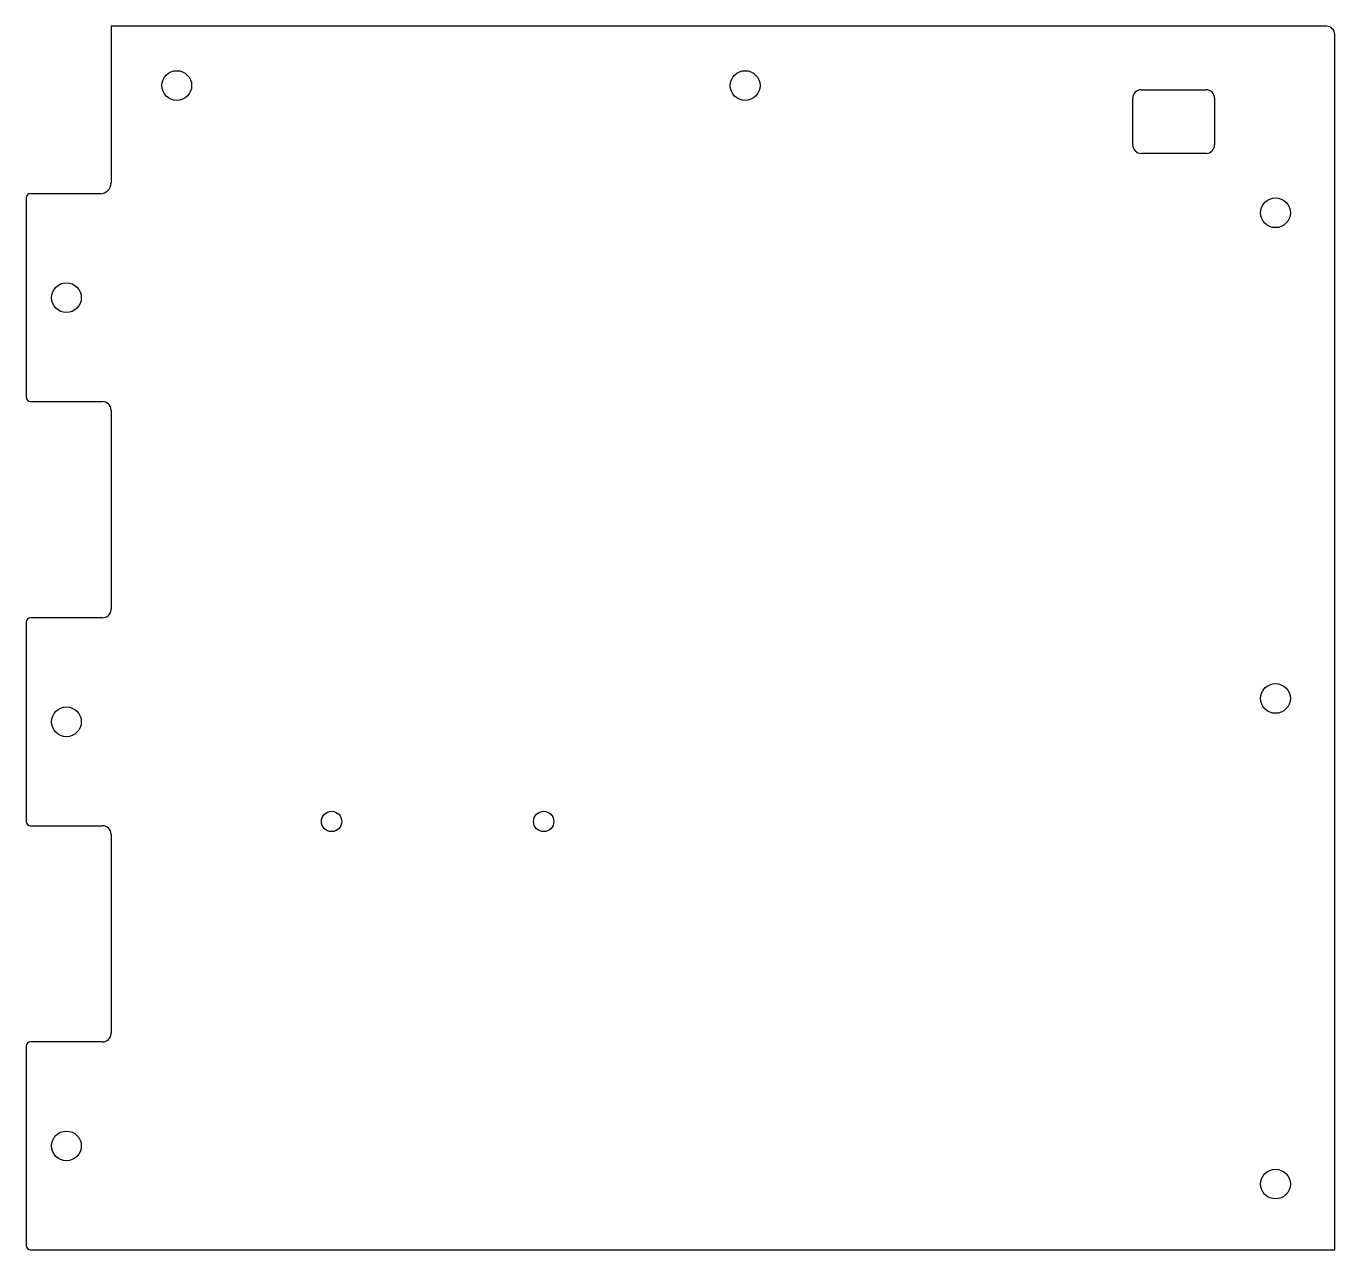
# Model space of a CAD drawing. Header units: inches. Extents: x -6.1 to 6.1, y -5.7 to 5.7.
import ezdxf

# ---------------------------------------------------------------- set-up
doc = ezdxf.new("R2010")
doc.units = ezdxf.units.IN
doc.layers.add('CUTOUTS', color=1, linetype='CONTINUOUS')
doc.layers.add('PERIMETER', color=5, linetype='CONTINUOUS')

msp = doc.modelspace()

# ---------------------------------------------------------------- linework, layer by layer
at = {"layer": 'CUTOUTS'}
for p, q in [((4.197, 4.577), (4.197, 5.01)), ((4.276, 5.089), (4.878, 5.089)), ((4.957, 5.01), (4.957, 4.577)), ((4.878, 4.498), (4.276, 4.498))]:
    msp.add_line(p, q, dxfattribs=at)
for centre, radius in [((-4.675, 5.128), 0.138), ((0.6, 5.128), 0.138), ((5.522, 3.947), 0.138), ((-5.699, 3.159), 0.138), ((5.522, -0.561), 0.138), ((-5.699, -0.778), 0.138), ((-3.238, -1.703), 0.0945), ((-1.27, -1.703), 0.0945), ((-5.699, -4.715), 0.138), ((5.522, -5.069), 0.138)]:
    msp.add_circle(centre, radius, dxfattribs=at)
for centre, start, end in [((4.276, 5.01), 90, 180), ((4.878, 5.01), 0, 90), ((4.276, 4.577), 180, 270), ((4.878, 4.577), -90, 0)]:
    msp.add_arc(centre, 0.0787, start, end, dxfattribs=at)
at = {"layer": 'PERIMETER'}
for p, q in [((5.994, 5.679), (-5.285, 5.679)), ((-5.285, 5.679), (-5.285, 4.222)), ((6.073, -5.679), (6.073, 5.6)), ((-6.073, 4.085), (-6.073, 2.234)), ((-5.384, 4.124), (-6.033, 4.124)), ((-6.033, 2.195), (-5.364, 2.195)), ((-5.285, 2.116), (-5.285, 0.266)), ((-6.073, 0.148), (-6.073, -1.703)), ((-5.364, 0.187), (-6.033, 0.187)), ((-6.033, -1.742), (-5.364, -1.742)), ((-5.285, -1.821), (-5.285, -3.671)), ((-5.364, -3.75), (-6.033, -3.75)), ((-6.073, -3.789), (-6.073, -5.64)), ((-6.033, -5.679), (6.073, -5.679))]:
    msp.add_line(p, q, dxfattribs=at)
for centre, radius, start, end in [((5.994, 5.6), 0.0787, 0, 90), ((-5.384, 4.222), 0.0984, -90, 0), ((-6.033, 4.085), 0.0394, 90, 180), ((-6.033, 2.234), 0.0394, 180, 270), ((-5.364, 2.116), 0.0787, 0, 90), ((-5.364, 0.266), 0.0787, -90, 0), ((-6.033, 0.148), 0.0394, 90, 180), ((-6.033, -1.703), 0.0394, 180, 270), ((-5.364, -1.821), 0.0787, 0, 90), ((-6.033, -3.789), 0.0394, 90, 180), ((-5.364, -3.671), 0.0787, -90, 0), ((-6.033, -5.64), 0.0394, 180, 270)]:
    msp.add_arc(centre, radius, start, end, dxfattribs=at)

doc.saveas('drawing.dxf')
